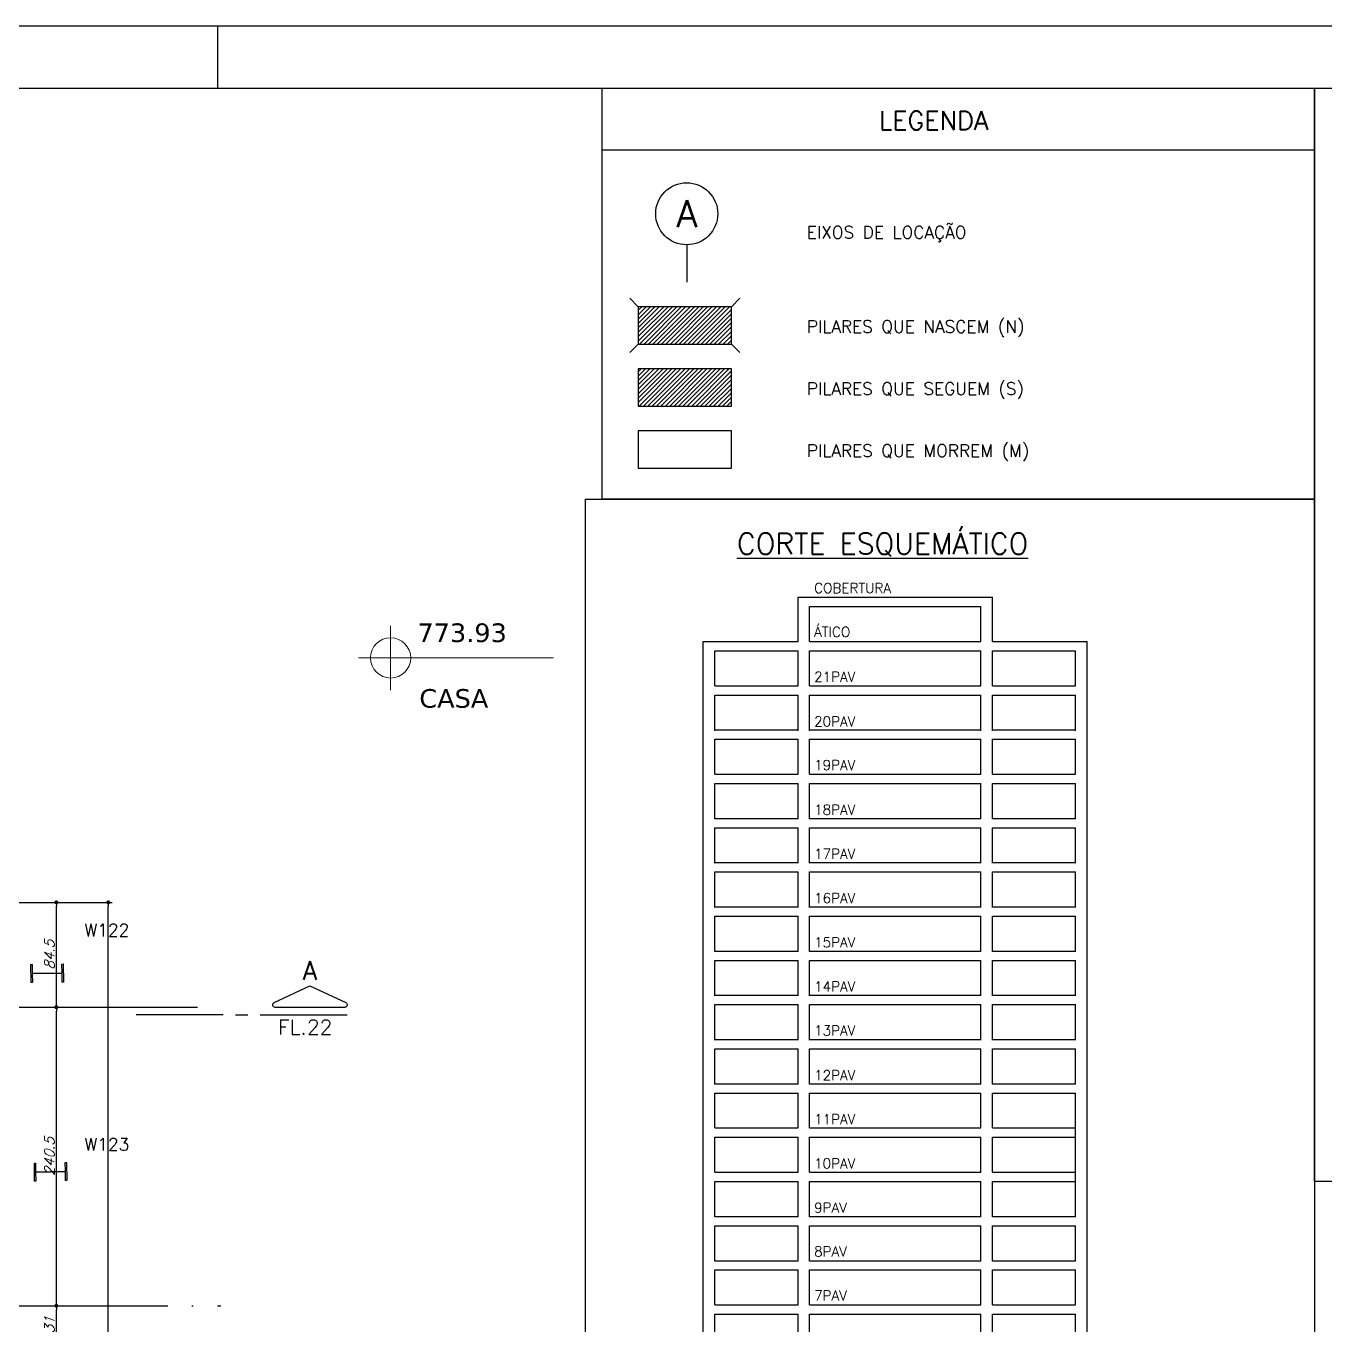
# Model space of a CAD drawing. Header units: millimetres. Extents: x -4107 to 5538, y -2094 to 2406.
# Drawn here: x 3534 to 4581, y 1359 to 2406 of the extents above; entities that cross this region are included whole.
import ezdxf
from ezdxf.enums import TextEntityAlignment as Align

# ---------------------------------------------------------------- set-up
doc = ezdxf.new("R2010")
doc.units = ezdxf.units.MM
doc.header["$LTSCALE"] = 50
doc.linetypes.add('EIXO', pattern=[6.8, 6, -0.4, 0, -0.4])
for name, color, linetype in [('6', 6, 'Continuous'), ('F-AUX', 2, 'Continuous'), ('F-AUX-RED', 1, 'Continuous'), ('F-CORTE-INDICAÇÃO', 4, 'Continuous'), ('F-COTAS', 106, 'Continuous'), ('F-DET_LINHA', 1, 'Continuous'), ('F-DET_TEXTO', 3, 'Continuous'), ('F-EIXO', 12, 'EIXO'), ('F-MARGEM', 1, 'Continuous'), ('F-PERFIL - W310x52', 4, 'Continuous'), ('F-PERFIL- W250x32.7', 4, 'Continuous'), ('F-PILARES', 170, 'Continuous'), ('F-PILARES-HACH', 174, 'Continuous'), ('F-PILARES-NOME', 170, 'Continuous'), ('F-TEXTO', 6, 'Continuous'), ('F-TEXTO-MAGENTA', 6, 'Continuous')]:
    doc.layers.add(name, color=color, linetype=linetype)
doc.layers.add('A-ANNO-NOTE', color=253, linetype='Continuous', lineweight=9)
doc.styles.add('8718-AE-BARR-FORM-R09$0$ROMANS', font='simplex.shx', dxfattribs={"oblique": 20})
doc.styles.add('CP-TEXT-INCL', font='simplex.shx', dxfattribs={"oblique": 20})
doc.styles.add('MCP', font='simplex.shx')
doc.styles.add('ROMANS', font='simplex.shx')
doc.styles.get("Standard").update_dxf_attribs({"font": 'txt.shx'})
doc.styles.add('Verdana_3', font='verdana.ttf', dxfattribs={"height": 20})
doc.dimstyles.new('CP-COTAS-50', dxfattribs={"dimscale": 0.64, "dimtxt": 12.5, "dimasz": 5, "dimexe": 5, "dimexo": 5, "dimgap": 2.5, "dimtad": 1, "dimdec": 1, "dimdsep": 46, "dimtxsty": 'CP-TEXT-INCL', "dimblk1": 'DOT', "dimblk2": 'DOT', "dimsah": 1, "dimcen": 9, "dimclrd": 256, "dimclre": 256, "dimclrt": 256, "dimadec": 0, "dimazin": 0, "dimtfac": 1, "dimtdec": 1, "dimtmove": 2, "dimatfit": 3, "dimldrblk": 'DOT', "dimfxl": 0, "dimtolj": 1, "dimarcsym": 0})
pattern_1 = [(45, (9589.2706, 2944.029), (-1.767767, 1.767767), [])]

# ---------------------------------------------------------------- blocks, each defined once
blk = doc.blocks.new('*U19')
at = {"layer": 'F-EIXO'}
blk.add_line((0, 0), (7484.954, 0), dxfattribs=at)
at = {"layer": 'F-TEXTO', "style": 'ROMANS'}
blk.add_attdef('EIXO', text='', height=17.5, dxfattribs=at).set_placement((-28.2072, 0), align=Align.MIDDLE_CENTER)
blk = doc.blocks.new('*U18')
at = {"layer": 'F-EIXO'}
blk.add_line((0, 0), (7378.2, 0), dxfattribs=at)
at = {"layer": 'F-TEXTO', "style": 'ROMANS'}
blk.add_attdef('EIXO', text='', height=17.5, dxfattribs=at).set_placement((-28.2, 0), align=Align.MIDDLE_CENTER)
blk = doc.blocks.new('_DOT')
at = {"color": 0, "linetype": 'ByBlock'}
blk.add_line((-0.5, 0), (-1, 0), dxfattribs=at)
at = {"color": 0, "linetype": 'ByBlock', "const_width": 0.5}
blk.add_lwpolyline([(-0.25, 0, 1), (0.25, 0, 1)], format="xyb", close=True, dxfattribs=at)
blk = doc.blocks.new('*D51')
at = {"layer": 'DEFPOINTS', "color": 0, "linetype": 'Continuous', "transparency": 16777216}
for p in [(3284.5, 1699.5), (3600.5, 1699.5), (3264.5, -934.5)]:
    blk.add_point(p, dxfattribs=at)
at = {"layer": 'F-COTAS', "linetype": 'Continuous', "lineweight": -2, "transparency": 16777216}
for p, q in [((3287.7, 1699.5), (3603.7, 1699.5)), ((3600.5, -931.3), (3600.5, 1696.3)), ((3267.7, -934.5), (3603.7, -934.5))]:
    blk.add_line(p, q, dxfattribs=at)
at = {"layer": 'F-COTAS', "linetype": 'Continuous', "lineweight": -2, "transparency": 16777216, "xscale": 3.2, "yscale": 3.2, "zscale": 3.2}
for p, rotation in [((3600.5, 1699.5), 90), ((3600.5, -934.5), 270)]:
    blk.add_blockref('_DOT', p, dxfattribs=dict(at, rotation=rotation))
at = {"layer": 'F-COTAS', "linetype": 'Continuous', "transparency": 16777216, "insert": (3594.9, 382.5), "char_height": 8, "attachment_point": 5, "rotation": 90, "style": 'CP-TEXT-INCL'}
blk.add_mtext('\\A1;2634', dxfattribs=at)
blk = doc.blocks.new('*D61')
at = {"layer": 'DEFPOINTS', "color": 0, "linetype": 'Continuous', "transparency": 16777216}
for p in [(3540, 1374.5), (3558.7, 1374.5), (3540, 1343.5)]:
    blk.add_point(p, dxfattribs=at)
at = {"layer": 'F-COTAS', "linetype": 'Continuous', "lineweight": -2, "transparency": 16777216}
for p, q in [((3543.2, 1374.5), (3561.9, 1374.5)), ((3558.7, 1346.7), (3558.7, 1371.3)), ((3543.2, 1343.5), (3561.9, 1343.5))]:
    blk.add_line(p, q, dxfattribs=at)
at = {"layer": 'F-COTAS', "linetype": 'Continuous', "lineweight": -2, "transparency": 16777216, "xscale": 3.2, "yscale": 3.2, "zscale": 3.2}
for p, rotation in [((3558.7, 1374.5), 90), ((3558.7, 1343.5), 270)]:
    blk.add_blockref('_DOT', p, dxfattribs=dict(at, rotation=rotation))
at = {"layer": 'F-COTAS', "linetype": 'Continuous', "transparency": 16777216, "insert": (3553.1, 1359), "char_height": 8, "attachment_point": 5, "rotation": 90, "style": 'CP-TEXT-INCL'}
blk.add_mtext('\\A1;31', dxfattribs=at)
blk = doc.blocks.new('*D62')
at = {"layer": 'DEFPOINTS', "color": 0, "linetype": 'Continuous', "transparency": 16777216}
for p in [(3540, 1615), (3558.7, 1615), (3540, 1374.5)]:
    blk.add_point(p, dxfattribs=at)
at = {"layer": 'F-COTAS', "linetype": 'Continuous', "lineweight": -2, "transparency": 16777216}
for p, q in [((3543.2, 1615), (3561.9, 1615)), ((3558.7, 1377.7), (3558.7, 1611.8)), ((3543.2, 1374.5), (3561.9, 1374.5))]:
    blk.add_line(p, q, dxfattribs=at)
at = {"layer": 'F-COTAS', "linetype": 'Continuous', "lineweight": -2, "transparency": 16777216, "xscale": 3.2, "yscale": 3.2, "zscale": 3.2}
for p, rotation in [((3558.7, 1615), 90), ((3558.7, 1374.5), 270)]:
    blk.add_blockref('_DOT', p, dxfattribs=dict(at, rotation=rotation))
at = {"layer": 'F-COTAS', "linetype": 'Continuous', "transparency": 16777216, "insert": (3553.1, 1494.7), "char_height": 8, "attachment_point": 5, "rotation": 90, "style": 'CP-TEXT-INCL'}
blk.add_mtext('\\A1;240.5', dxfattribs=at)
blk = doc.blocks.new('*D63')
at = {"layer": 'DEFPOINTS', "color": 0, "linetype": 'Continuous', "transparency": 16777216}
for p in [(3284.5, 1699.5), (3558.7, 1699.5), (3540, 1615)]:
    blk.add_point(p, dxfattribs=at)
at = {"layer": 'F-COTAS', "linetype": 'Continuous', "lineweight": -2, "transparency": 16777216}
for p, q in [((3287.7, 1699.5), (3561.9, 1699.5)), ((3558.7, 1618.2), (3558.7, 1696.3)), ((3543.2, 1615), (3561.9, 1615))]:
    blk.add_line(p, q, dxfattribs=at)
at = {"layer": 'F-COTAS', "linetype": 'Continuous', "lineweight": -2, "transparency": 16777216, "xscale": 3.2, "yscale": 3.2, "zscale": 3.2}
for p, rotation in [((3558.7, 1699.5), 90), ((3558.7, 1615), 270)]:
    blk.add_blockref('_DOT', p, dxfattribs=dict(at, rotation=rotation))
at = {"layer": 'F-COTAS', "linetype": 'Continuous', "transparency": 16777216, "insert": (3553.1, 1657.2), "char_height": 8, "attachment_point": 5, "rotation": 90, "style": 'CP-TEXT-INCL'}
blk.add_mtext('\\A1;84.5', dxfattribs=at)
blk = doc.blocks.new('*U27')
at = {"layer": 'F-CORTE-INDICAÇÃO'}
for p, q in [((70, 0), (0, 0)), ((80, 0), (90, 0)), ((100, 0), (170, 0))]:
    blk.add_line(p, q, dxfattribs=at)
blk.add_lwpolyline([(112, 6, -0.802585), (111.2, 9.8), (140, 23.3), (168.8, 9.8, -0.802585), (168, 6)], format="xyb", close=True, dxfattribs=at)
at = {"layer": 'F-CORTE-INDICAÇÃO', "style": 'ROMANS'}
blk.add_attdef('CORTE', text='', height=15, dxfattribs=at).set_placement((140, 35.8), align=Align.MIDDLE_CENTER)
at = {"layer": 'F-CORTE-INDICAÇÃO', "color": 2, "style": 'ROMANS'}
blk.add_attdef('FOLHA', text='', height=12, dxfattribs=at).set_placement((75.6, -10), align=Align.MIDDLE_CENTER)
blk = doc.blocks.new('A0-4L_900')
at = {"layer": 'F-MARGEM', "color": 2}
blk.add_line((155.9, 90), (155.9, 89), dxfattribs=at)
blk.add_lwpolyline([(0, 0), (0, 90), (192.9, 90), (192.9, 0)], close=True, dxfattribs=at)
at = {"layer": 'F-MARGEM', "color": 7}
blk.add_lwpolyline([(2.5, 89), (191.9, 89), (191.9, 1), (2.5, 1)], close=True, dxfattribs=at)
blk = doc.blocks.new('LGN-COTA E LEGENDA - LGN-COTA E LEGENDA-473137-Térreo')
at = {"layer": 'A-ANNO-NOTE'}
for p, q in [((-0.009, -0.238), (-0.009, 0.28)), ((-0.268, 0.021), (1.302, 0.021))]:
    blk.add_line(p, q, dxfattribs=at)
for centre, start, end in [((-0.009, 0.022), 90, 180), ((-0.009, 0.021), 360, 90), ((-0.009, 0.021), 180, 270), ((-0.009, 0.021), 270, 0)]:
    blk.add_arc(centre, 0.162, start, end, dxfattribs=at)
blk = doc.blocks.new('zw$7512')
at = {"layer": 'A-ANNO-NOTE', "xscale": 100, "yscale": 100, "zscale": 100}
blk.add_blockref('LGN-COTA E LEGENDA - LGN-COTA E LEGENDA-473137-Térreo', (4028.4, 1680.3), dxfattribs=at)
at = {"layer": 'A-ANNO-NOTE', "style": 'Verdana_3'}
for s, p in [('773.93', (4049.1, 1695.2)), ('CASA', (4050.6, 1642.3))]:
    blk.add_text(s, height=15, dxfattribs=at).set_placement(p)
blk = doc.blocks.new('A$C44D756D9')
at = {"layer": 'F-PERFIL- W250x32.7', "linetype": 'Continuous'}
for points in [[(6889.1, 160.4), (6889.4, 145.8), (6888.4, 145.7), (6888.3, 152.7), (6864.2, 152.3), (6864.4, 145.3), (6863.5, 145.3), (6863.2, 159.9), (6864.1, 159.9), (6864.2, 152.9), (6888.3, 153.3), (6888.2, 160.3)], [(6891.9, 0.4), (6892.1, -14.2), (6891.2, -14.2), (6891.1, -7.2), (6867, -7.7), (6867.1, -14.7), (6866.2, -14.7), (6866, -0.1), (6866.9, -0.1), (6867, -7.1), (6891.1, -6.6), (6890.9, 0.4)]]:
    blk.add_lwpolyline(points, close=True, dxfattribs=at)
at = {"layer": 'F-PILARES-NOME'}
for s, p in [('W122', (6906.4, 182.6)), ('W123', (6906.4, 10))]:
    blk.add_text(s, height=10, dxfattribs=at).set_placement(p)
blk = doc.blocks.new('A$C62796E3D')
at = {"layer": 'F-AUX'}
for p, q in [((214, 1700.1), (214, 1744.7)), ((214, 1744.7), (409.7, 1744.7)), ((409.7, 1700.1), (409.7, 1744.7)), ((225.6, 1700.1), (225.6, 1735.4)), ((225.6, 1735.4), (398, 1735.4)), ((398, 1700.1), (398, 1735.4)), ((118.5, 1690.8), (118.5, 1700.1)), ((118.5, 1700.1), (214, 1700.1)), ((118.5, 1655.4), (118.5, 1690.8)), ((130.1, 1690.8), (214, 1690.8)), ((130.1, 1655.4), (130.1, 1690.8)), ((214, 1655.4), (214, 1690.8)), ((214, 1655.4), (214, 1690.8)), ((225.6, 1700.1), (398, 1700.1)), ((225.6, 1690.8), (398, 1690.8)), ((225.6, 1655.4), (225.6, 1690.8)), ((398, 1655.4), (398, 1690.8)), ((409.7, 1700.1), (505.2, 1700.1)), ((409.7, 1690.8), (493.5, 1690.8)), ((409.7, 1655.4), (409.7, 1690.8)), ((409.7, 1655.4), (409.7, 1690.8)), ((493.5, 1655.4), (493.5, 1690.8)), ((505.2, 1690.8), (505.2, 1700.1)), ((505.2, 1655.4), (505.2, 1690.8)), ((118.5, 1646.3), (118.5, 1655.6)), ((130.1, 1655.6), (214, 1655.6)), ((225.6, 1655.6), (398, 1655.6)), ((409.7, 1655.6), (493.5, 1655.6)), ((505.2, 1646.3), (505.2, 1655.6)), ((118.5, 1610.4), (118.5, 1646.3)), ((130.1, 1646.3), (214, 1646.3)), ((130.1, 1610.4), (130.1, 1646.3)), ((214, 1610.4), (214, 1646.3)), ((214, 1610.4), (214, 1646.3)), ((225.6, 1646.3), (398, 1646.3)), ((225.6, 1610.4), (225.6, 1646.3)), ((398, 1610.4), (398, 1646.3)), ((409.7, 1646.3), (493.5, 1646.3)), ((409.7, 1610.4), (409.7, 1646.3)), ((409.7, 1610.4), (409.7, 1646.3)), ((493.5, 1610.4), (493.5, 1646.3)), ((505.2, 1610.4), (505.2, 1646.3)), ((118.5, 1601.8), (118.5, 1611.1)), ((130.1, 1611.1), (214, 1611.1)), ((225.6, 1611.1), (398, 1611.1)), ((409.7, 1611.1), (493.5, 1611.1)), ((505.2, 1601.8), (505.2, 1611.1)), ((118.5, 1566.6), (118.5, 1601.8)), ((130.1, 1601.8), (214, 1601.8)), ((130.1, 1566.6), (130.1, 1601.8)), ((214, 1566.6), (214, 1601.8)), ((214, 1566.6), (214, 1601.8)), ((225.6, 1601.8), (398, 1601.8)), ((225.6, 1566.6), (225.6, 1601.8)), ((398, 1566.6), (398, 1601.8)), ((409.7, 1601.8), (493.5, 1601.8)), ((409.7, 1566.6), (409.7, 1601.8)), ((409.7, 1566.6), (409.7, 1601.8)), ((493.5, 1566.6), (493.5, 1601.8)), ((505.2, 1566.6), (505.2, 1601.8)), ((118.5, 1557.2), (118.5, 1566.6)), ((118.5, 1521.5), (118.5, 1557.2)), ((130.1, 1566.6), (214, 1566.6)), ((130.1, 1557.2), (214, 1557.2)), ((130.1, 1521.5), (130.1, 1557.2)), ((214, 1521.5), (214, 1557.2)), ((214, 1521.5), (214, 1557.2)), ((225.6, 1566.6), (398, 1566.6)), ((225.6, 1557.2), (398, 1557.2)), ((225.6, 1521.5), (225.6, 1557.2)), ((398, 1521.5), (398, 1557.2)), ((409.7, 1566.6), (493.5, 1566.6)), ((409.7, 1557.2), (493.5, 1557.2)), ((409.7, 1521.5), (409.7, 1557.2)), ((409.7, 1521.5), (409.7, 1557.2)), ((493.5, 1521.5), (493.5, 1557.2)), ((505.2, 1557.2), (505.2, 1566.6)), ((505.2, 1521.5), (505.2, 1557.2)), ((118.5, 1512.7), (118.5, 1522)), ((130.1, 1522), (214, 1522)), ((225.6, 1522), (398, 1522)), ((409.7, 1522), (493.5, 1522)), ((505.2, 1512.7), (505.2, 1522)), ((118.5, 1477.1), (118.5, 1512.7)), ((130.1, 1512.7), (214, 1512.7)), ((130.1, 1477.1), (130.1, 1512.7)), ((214, 1477.1), (214, 1512.7)), ((214, 1477.1), (214, 1512.7)), ((225.6, 1512.7), (398, 1512.7)), ((225.6, 1477.1), (225.6, 1512.7)), ((398, 1477.1), (398, 1512.7)), ((409.7, 1512.7), (493.5, 1512.7)), ((409.7, 1477.1), (409.7, 1512.7)), ((409.7, 1477.1), (409.7, 1512.7)), ((493.5, 1477.1), (493.5, 1512.7)), ((505.2, 1477.1), (505.2, 1512.7)), ((118.5, 1468.2), (118.5, 1477.5)), ((118.5, 1432.5), (118.5, 1468.2)), ((130.1, 1477.5), (214, 1477.5)), ((130.1, 1468.2), (214, 1468.2)), ((130.1, 1432.5), (130.1, 1468.2)), ((214, 1432.5), (214, 1468.2)), ((214, 1432.5), (214, 1468.2)), ((225.6, 1477.5), (398, 1477.5)), ((225.6, 1468.2), (398, 1468.2)), ((225.6, 1432.5), (225.6, 1468.2)), ((398, 1432.5), (398, 1468.2)), ((409.7, 1477.5), (493.5, 1477.5)), ((409.7, 1468.2), (493.5, 1468.2)), ((409.7, 1432.5), (409.7, 1468.2)), ((409.7, 1432.5), (409.7, 1468.2)), ((493.5, 1432.5), (493.5, 1468.2)), ((505.2, 1468.2), (505.2, 1477.5)), ((505.2, 1432.5), (505.2, 1468.2)), ((118.5, 1423.6), (118.5, 1433)), ((130.1, 1433), (214, 1433)), ((225.6, 1433), (398, 1433)), ((409.7, 1433), (493.5, 1433)), ((505.2, 1423.6), (505.2, 1433)), ((118.5, 1388), (118.5, 1423.6)), ((130.1, 1423.6), (214, 1423.6)), ((130.1, 1388), (130.1, 1423.6)), ((214, 1388), (214, 1423.6)), ((214, 1388), (214, 1423.6)), ((225.6, 1423.6), (398, 1423.6)), ((225.6, 1388), (225.6, 1423.6)), ((398, 1388), (398, 1423.6)), ((409.7, 1423.6), (493.5, 1423.6)), ((409.7, 1388), (409.7, 1423.6)), ((409.7, 1388), (409.7, 1423.6)), ((493.5, 1388), (493.5, 1423.6)), ((505.2, 1388), (505.2, 1423.6)), ((118.5, 1379.1), (118.5, 1388.4)), ((130.1, 1388.4), (214, 1388.4)), ((225.6, 1388.4), (398, 1388.4)), ((409.7, 1388.4), (493.5, 1388.4)), ((505.2, 1379.1), (505.2, 1388.4)), ((118.5, 1343.5), (118.5, 1379.1)), ((130.1, 1379.1), (214, 1379.1)), ((130.1, 1343.5), (130.1, 1379.1)), ((214, 1343.5), (214, 1379.1)), ((214, 1343.5), (214, 1379.1)), ((225.6, 1379.1), (398, 1379.1)), ((225.6, 1343.5), (225.6, 1379.1)), ((398, 1343.5), (398, 1379.1)), ((409.7, 1379.1), (493.5, 1379.1)), ((409.7, 1343.5), (409.7, 1379.1)), ((409.7, 1343.5), (409.7, 1379.1)), ((493.5, 1343.5), (493.5, 1379.1)), ((505.2, 1343.5), (505.2, 1379.1)), ((118.5, 1334.6), (118.5, 1343.9)), ((118.5, 1298.9), (118.5, 1334.6)), ((130.1, 1343.9), (214, 1343.9)), ((130.1, 1334.6), (214, 1334.6)), ((130.1, 1298.9), (130.1, 1334.6)), ((214, 1298.9), (214, 1334.6)), ((214, 1298.9), (214, 1334.6)), ((225.6, 1343.9), (398, 1343.9)), ((225.6, 1334.6), (398, 1334.6)), ((225.6, 1298.9), (225.6, 1334.6)), ((398, 1298.9), (398, 1334.6)), ((409.7, 1343.9), (493.5, 1343.9)), ((409.7, 1334.6), (493.5, 1334.6)), ((409.7, 1298.9), (409.7, 1334.6)), ((409.7, 1298.9), (409.7, 1334.6)), ((493.5, 1298.9), (493.5, 1334.6)), ((505.2, 1334.6), (505.2, 1343.9)), ((505.2, 1298.9), (505.2, 1334.6)), ((118.5, 1290), (118.5, 1299.4)), ((130.1, 1299.4), (214, 1299.4)), ((225.6, 1299.4), (398, 1299.4)), ((409.7, 1299.4), (493.5, 1299.4)), ((505.2, 1290), (505.2, 1299.4)), ((118.5, 1254.4), (118.5, 1290)), ((130.1, 1290), (214, 1290)), ((130.1, 1254.4), (130.1, 1290)), ((214, 1254.4), (214, 1290)), ((214, 1254.4), (214, 1290)), ((225.6, 1290), (398, 1290)), ((225.6, 1254.4), (225.6, 1290)), ((398, 1254.4), (398, 1290)), ((409.7, 1290), (493.5, 1290)), ((409.7, 1254.4), (409.7, 1290)), ((409.7, 1254.4), (409.7, 1290)), ((493.5, 1254.4), (493.5, 1290)), ((505.2, 1254.4), (505.2, 1290)), ((118.5, 1245.5), (118.5, 1254.8)), ((118.5, 1210.3), (118.5, 1245.5)), ((130.1, 1254.8), (214, 1254.8)), ((130.1, 1245.5), (214, 1245.5)), ((130.1, 1210.3), (130.1, 1245.5)), ((214, 1210.3), (214, 1245.5)), ((214, 1210.3), (214, 1245.5)), ((225.6, 1254.8), (398, 1254.8)), ((225.6, 1245.5), (398, 1245.5)), ((225.6, 1210.3), (225.6, 1245.5)), ((398, 1210.3), (398, 1245.5)), ((409.7, 1254.8), (493.5, 1254.8)), ((409.7, 1245.5), (493.5, 1245.5)), ((409.7, 1210.3), (409.7, 1245.5)), ((409.7, 1210.3), (409.7, 1245.5)), ((493.5, 1191), (493.5, 1245.5)), ((505.2, 1245.5), (505.2, 1254.8)), ((505.2, 1191), (505.2, 1245.5)), ((118.5, 1165.8), (118.5, 1210.3)), ((130.1, 1210.3), (214, 1210.3)), ((225.6, 1210.3), (398, 1210.3)), ((409.7, 1210.3), (493.5, 1210.3)), ((505.2, 1165.8), (505.2, 1210.3)), ((130.1, 1201), (214, 1201)), ((130.1, 1165.8), (130.1, 1201)), ((214, 1165.8), (214, 1201)), ((214, 1165.8), (214, 1201)), ((225.6, 1201), (398, 1201)), ((225.6, 1165.8), (225.6, 1201)), ((398, 1165.8), (398, 1201)), ((409.7, 1201), (493.5, 1201)), ((409.7, 1165.8), (409.7, 1201)), ((409.7, 1165.8), (409.7, 1201)), ((493.5, 1146.5), (493.5, 1201)), ((118.5, 1156.5), (118.5, 1165.8)), ((130.1, 1165.8), (214, 1165.8)), ((225.6, 1165.8), (398, 1165.8)), ((409.7, 1165.8), (493.5, 1165.8)), ((505.2, 1156.5), (505.2, 1165.8)), ((118.5, 1120.8), (118.5, 1156.5)), ((130.1, 1156.5), (214, 1156.5)), ((130.1, 1120.8), (130.1, 1156.5)), ((214, 1120.8), (214, 1156.5)), ((214, 1120.8), (214, 1156.5)), ((225.6, 1156.5), (398, 1156.5)), ((225.6, 1120.8), (225.6, 1156.5)), ((398, 1120.8), (398, 1156.5)), ((409.7, 1156.5), (493.5, 1156.5)), ((409.7, 1120.8), (409.7, 1156.5)), ((409.7, 1120.8), (409.7, 1156.5)), ((493.5, 1120.8), (493.5, 1156.5)), ((505.2, 1120.8), (505.2, 1156.5)), ((118.5, 1111.9), (118.5, 1121.2)), ((118.5, 1076.2), (118.5, 1111.9)), ((130.1, 1121.2), (214, 1121.2)), ((130.1, 1111.9), (214, 1111.9)), ((130.1, 1076.2), (130.1, 1111.9)), ((214, 1076.2), (214, 1111.9)), ((214, 1076.2), (214, 1111.9)), ((225.6, 1121.2), (398, 1121.2)), ((225.6, 1111.9), (398, 1111.9)), ((225.6, 1076.2), (225.6, 1111.9)), ((398, 1076.2), (398, 1111.9)), ((409.7, 1121.2), (493.5, 1121.2)), ((409.7, 1111.9), (493.5, 1111.9)), ((409.7, 1076.2), (409.7, 1111.9)), ((409.7, 1076.2), (409.7, 1111.9)), ((493.5, 1076.2), (493.5, 1111.9)), ((505.2, 1111.9), (505.2, 1121.2)), ((505.2, 1076.2), (505.2, 1111.9)), ((118.5, 1067.4), (118.5, 1076.7)), ((130.1, 1076.7), (214, 1076.7)), ((225.6, 1076.7), (398, 1076.7)), ((409.7, 1076.7), (493.5, 1076.7)), ((505.2, 1067.4), (505.2, 1076.7)), ((118.5, 1032.2), (118.5, 1067.4)), ((130.1, 1067.4), (214, 1067.4)), ((130.1, 1032.2), (130.1, 1067.4)), ((214, 1032.2), (214, 1067.4)), ((214, 1032.2), (214, 1067.4)), ((225.6, 1067.4), (398, 1067.4)), ((225.6, 1032.2), (225.6, 1067.4)), ((398, 1032.2), (398, 1067.4)), ((409.7, 1067.4), (493.5, 1067.4)), ((409.7, 1032.2), (409.7, 1067.4)), ((409.7, 1032.2), (409.7, 1067.4)), ((493.5, 1032.2), (493.5, 1067.4)), ((505.2, 1032.2), (505.2, 1067.4)), ((118.5, 1022.9), (118.5, 1032.2)), ((118.5, 987.6), (118.5, 1022.9)), ((130.1, 1032.2), (214, 1032.2)), ((130.1, 1022.9), (214, 1022.9)), ((130.1, 987.6), (130.1, 1022.9)), ((214, 987.6), (214, 1022.9)), ((214, 987.6), (214, 1022.9)), ((225.6, 1032.2), (398, 1032.2)), ((225.6, 1022.9), (398, 1022.9)), ((225.6, 987.6), (225.6, 1022.9)), ((398, 987.6), (398, 1022.9)), ((409.7, 1032.2), (493.5, 1032.2)), ((409.7, 1022.9), (493.5, 1022.9)), ((409.7, 987.6), (409.7, 1022.9)), ((409.7, 987.6), (409.7, 1022.9)), ((493.5, 987.6), (493.5, 1022.9)), ((505.2, 1022.9), (505.2, 1032.2)), ((505.2, 987.6), (505.2, 1022.9))]:
    blk.add_line(p, q, dxfattribs=at)
at = {"layer": 'F-AUX-RED'}
blk.add_lwpolyline([(734, 0), (0, 0), (0, 1843.5), (734, 1843.5)], close=True, dxfattribs=at)
at = {"layer": 'F-AUX', "style": 'MCP'}
for s, p in [('COBERTURA', (230.2, 1749)), ('ÁTICO', (230.2, 1704.9)), ('21PAV     ', (230.2, 1659.7)), ('20PAV     ', (230.2, 1614.7)), ('19PAV     ', (230.2, 1570.8)), ('18PAV     ', (230.2, 1525.8)), ('17PAV     ', (230.2, 1481.4)), ('16PAV     ', (230.2, 1436.8)), ('15PAV     ', (230.2, 1392.3)), ('14PAV     ', (230.2, 1347.8)), ('13PAV     ', (230.2, 1303.4)), ('12PAV     ', (230.2, 1258.4)), ('11PAV     ', (230.2, 1214.1)), ('10PAV     ', (230.2, 1169.6)), ('9PAV     ', (230.2, 1125.1)), ('8PAV     ', (230.2, 1081)), ('7PAV     ', (230.2, 1036.5))]:
    blk.add_text(s, height=10, dxfattribs=at).set_placement(p)
at = {"layer": 'F-TEXTO-MAGENTA', "style": 'ROMANS'}
blk.add_text('%%UCORTE ESQUEMÁTICO', height=21, dxfattribs=at).set_placement((152.5, 1788.2))

msp = doc.modelspace()

# ---------------------------------------------------------------- hatches: boundary and pattern name
at = {"layer": 'F-PILARES-HACH'}
h = msp.add_hatch(dxfattribs=at)
h.set_pattern_fill('ANSI31', color=256, scale=20, style=0)
h.set_pattern_definition(pattern_1)
h.paths.add_polyline_path([(4027.491, 2179.24), (4027.491, 2149.24), (4102.491, 2149.24), (4102.491, 2179.24)])
h = msp.add_hatch(dxfattribs=at)
h.set_pattern_fill('ANSI31', color=256, scale=20, style=0)
h.set_pattern_definition(pattern_1)
h.paths.add_polyline_path([(4027.491, 2129.24), (4027.491, 2099.24), (4102.491, 2099.24), (4102.491, 2129.24)])

# ---------------------------------------------------------------- linework, layer by layer
at = {"layer": '6'}
for p, q in [((4027.491, 2179.24), (4020.621, 2186.11)), ((4102.491, 2179.24), (4109.362, 2186.11)), ((4027.491, 2149.24), (4020.621, 2142.369)), ((4102.491, 2149.24), (4109.362, 2142.369))]:
    msp.add_line(p, q, dxfattribs=at)
at = {"layer": 'F-AUX-RED'}
msp.add_lwpolyline([(4572.165, 2355.507), (5488.396, 2355.507), (5488.396, 1474.711), (4572.165, 1474.711)], close=True, dxfattribs=at)
at = {"layer": 'F-DET_LINHA', "color": 1}
msp.add_line((4572.165, 2305.507), (3998.271, 2305.507), dxfattribs=at)
at = {"layer": 'F-DET_LINHA', "color": 12}
msp.add_line((4066.491, 2229.24), (4066.491, 2199.24), dxfattribs=at)
at = {"layer": 'F-DET_LINHA', "color": 1}
msp.add_lwpolyline([(3998.271, 2355.507), (4572.165, 2355.507), (4572.165, 2024.28), (3998.271, 2024.28)], close=True, dxfattribs=at)
at = {"layer": 'F-DET_LINHA', "color": 2, "linetype": 'Continuous'}
msp.add_circle((4066.491, 2254.24), 25, dxfattribs=at)
at = {"layer": 'F-EIXO'}
msp.add_line((-3621.135, 1615), (3550.572, 1615), dxfattribs=at)
at = {"layer": 'F-PILARES'}
for points in [[(4027.491, 2149.24), (4102.491, 2149.24), (4102.491, 2179.24), (4027.491, 2179.24)], [(4027.491, 2099.24), (4102.491, 2099.24), (4102.491, 2129.24), (4027.491, 2129.24)], [(4027.491, 2049.24), (4102.491, 2049.24), (4102.491, 2079.24), (4027.491, 2079.24)]]:
    msp.add_lwpolyline(points, close=True, dxfattribs=at)

# ---------------------------------------------------------------- block references
at = {"xscale": 0.8, "yscale": 0.8, "zscale": 0.8}
msp.add_blockref('A$C62796E3D', (3984.965, 549.48), dxfattribs=at)
at = {"layer": 'A-ANNO-NOTE', "linetype": 'Continuous'}
msp.add_blockref('zw$7512', (-199.5, 214), dxfattribs=at)
at = {"layer": 'F-CORTE-INDICAÇÃO', "linetype": 'Continuous'}
ref = msp.add_blockref('*U27', (3622.98, 1608.917), dxfattribs=at)
ref.add_attrib('FOLHA', 'FL.22', dxfattribs={"color": 2, "height": 12, "style": 'ROMANS'}).set_placement((3759.185, 1598.917), align=Align.MIDDLE_CENTER)
ref.add_attrib('CORTE', 'A', dxfattribs={"height": 15, "style": 'ROMANS'}).set_placement((3762.98, 1644.681), align=Align.MIDDLE_CENTER)
at = {"layer": 'F-EIXO', "linetype": 'Continuous'}
for name, p in [('*U18', (-3705.761, 1615)), ('*U19', (-3793.715, 1374.5))]:
    msp.add_blockref(name, p, dxfattribs=at)
at = {"layer": 'F-MARGEM', "linetype": 'Continuous', "xscale": 50, "yscale": 50, "zscale": 50}
msp.add_blockref('A0-4L_900', (-4106.604, -2094.493), dxfattribs=at)
at = {"layer": 'F-PERFIL - W310x52'}
msp.add_blockref('A$C44D756D9', (-3325, 1489.5), dxfattribs=at)

# ---------------------------------------------------------------- texts
at = {"layer": 'F-DET_TEXTO', "color": 4, "style": '8718-AE-BARR-FORM-R09$0$ROMANS'}
msp.add_text('LEGENDA', height=15, dxfattribs=at).set_placement((4221.282, 2321.823))
at = {"layer": 'F-DET_TEXTO', "color": 6, "style": 'ROMANS'}
msp.add_text('A', height=21.875, dxfattribs=at).set_placement((4066.491, 2254.24), align=Align.MIDDLE_CENTER)
at = {"layer": 'F-DET_TEXTO', "color": 3, "style": 'ROMANS'}
msp.add_text('EIXOS DE LOCAÇÃO', height=10, dxfattribs=at).set_placement((4163.271, 2239.24), align=Align.MIDDLE_LEFT)
at = {"layer": 'F-TEXTO', "color": 3, "style": 'MCP'}
for s, p in [('PILARES QUE NASCEM (N)', (4163.271, 2158.355)), ('PILARES QUE SEGUEM (S)', (4163.271, 2108.355)), ('PILARES QUE MORREM (M)', (4163.271, 2058.355))]:
    msp.add_text(s, height=10, dxfattribs=at).set_placement(p)

# ---------------------------------------------------------------- dimensions: what is measured, and where the dimension line sits
at = {"layer": 'F-COTAS', "linetype": 'Continuous'}
for base, p1, p2, picture, middle in [((3600.453, 1699.5), (3264.5, -934.5), (3284.5, 1699.5), '*D51', (3594.853, 382.5)), ((3558.66, 1699.5), (3540.045, 1615), (3284.5, 1699.5), '*D63', (3553.06, 1657.25)), ((3558.66, 1615), (3540.045, 1374.5), (3540.045, 1615), '*D62', (3553.06, 1494.75)), ((3558.66, 1374.5), (3540.045, 1343.5), (3540.045, 1374.5), '*D61', (3553.06, 1359))]:
    dim = msp.add_linear_dim(base=base, p1=p1, p2=p2, angle=90, dimstyle='CP-COTAS-50', dxfattribs=at)
    dim.commit()
    dim.dimension.update_dxf_attribs({"geometry": picture, "text_midpoint": middle})

doc.saveas('drawing.dxf')
